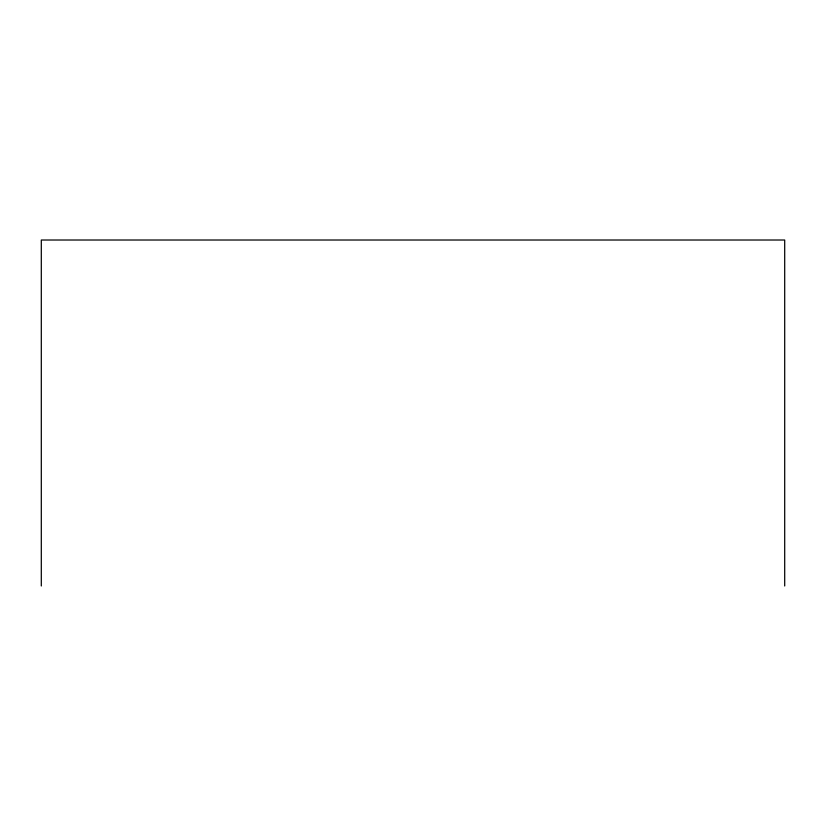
<?xml version="1.0" encoding="UTF-8"?>
<svg xmlns="http://www.w3.org/2000/svg" width="826" height="826" viewBox="0 0 826 826"><rect width="100%" height="100%" fill="white"/><g stroke="black" fill="none" stroke-linecap="round" stroke-linejoin="round"><path stroke-width="1.24" d="M784.7 585.985L784.7 240.015L41.3 240.015L41.3 585.985"/></g></svg>
